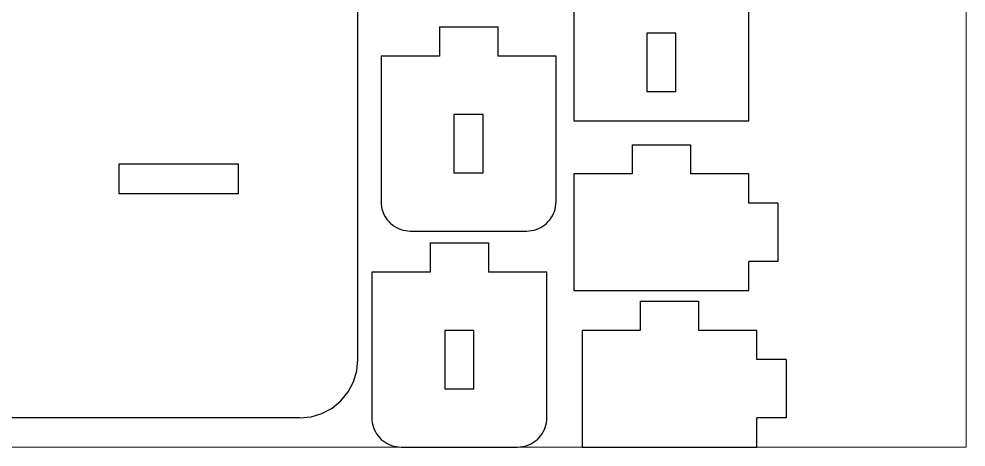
# Model space of a CAD drawing. Header units: millimetres. Extents: x -3928 to -434, y -548 to 1409.
# Drawn here: x -2890.9 to -2728.4, y 422.4 to 495.8 of the extents above; entities that cross this region are included whole.
import ezdxf

# ---------------------------------------------------------------- set-up
doc = ezdxf.new("R2010")
doc.units = ezdxf.units.MM
doc.header["$MEASUREMENT"] = 0
doc.layers.add('layer 1', color=7, linetype='Continuous')

msp = doc.modelspace()

# ---------------------------------------------------------------- linework, layer by layer
at = {"layer": 'layer 1', "color": 250, "lineweight": 9}
msp.add_lwpolyline([(-3928.424, 422.392), (-2728.424, 422.392), (-2728.424, 1322.392), (-3928.424, 1322.392), (-3928.424, 422.392)], close=True, dxfattribs=at)
at = {"layer": 'layer 1', "color": 1, "lineweight": 25}
for points in [[(-2832.7174, 437.3922), (-2832.7174, 437.3922), (-2832.7174, 827.3918), (-2832.7174, 827.3918)], [(-2795.6871, 538.3329), (-2795.6871, 538.3329), (-2795.6871, 478.3328), (-2795.6871, 478.3328)], [(-2765.6872, 478.3328), (-2765.6872, 478.3328), (-2765.6872, 538.3329), (-2765.6872, 538.3329)], [(-2818.7474, 494.4298), (-2818.7474, 494.4298), (-2808.7475, 494.4298), (-2808.7475, 494.4298)], [(-2818.7474, 494.4298), (-2818.7474, 494.4298), (-2818.7474, 489.4299), (-2818.7474, 489.4299)], [(-2808.7475, 494.4298), (-2808.7475, 494.4298), (-2808.7475, 489.4299), (-2808.7475, 489.4299)], [(-2783.1871, 493.3329), (-2783.1871, 493.3329), (-2783.1871, 483.3327), (-2783.1871, 483.3327)], [(-2778.1872, 493.3329), (-2778.1872, 493.3329), (-2783.1871, 493.3329), (-2783.1871, 493.3329)], [(-2778.1872, 483.3327), (-2778.1872, 483.3327), (-2778.1872, 493.3329), (-2778.1872, 493.3329)], [(-2828.7476, 489.4299), (-2828.7476, 489.4299), (-2828.7476, 464.4299), (-2828.7476, 464.4299)], [(-2818.7474, 489.4299), (-2818.7474, 489.4299), (-2828.7476, 489.4299), (-2828.7476, 489.4299)], [(-2798.7477, 489.4299), (-2798.7477, 489.4299), (-2808.7475, 489.4299), (-2808.7475, 489.4299)], [(-2798.7477, 464.4299), (-2798.7477, 464.4299), (-2798.7477, 489.4299), (-2798.7477, 489.4299)], [(-2783.1871, 483.3327), (-2783.1871, 483.3327), (-2778.1872, 483.3327), (-2778.1872, 483.3327)], [(-2816.2476, 479.43), (-2816.2476, 479.43), (-2816.2476, 469.4298), (-2816.2476, 469.4298)], [(-2811.2477, 479.43), (-2811.2477, 479.43), (-2816.2476, 479.43), (-2816.2476, 479.43)], [(-2811.2477, 469.4298), (-2811.2477, 469.4298), (-2811.2477, 479.43), (-2811.2477, 479.43)], [(-2795.6871, 478.3328), (-2795.6871, 478.3328), (-2765.6872, 478.3328), (-2765.6872, 478.3328)], [(-2785.6885, 474.23), (-2785.6885, 474.23), (-2785.6885, 469.23), (-2785.6885, 469.23)], [(-2785.6885, 474.23), (-2785.6885, 474.23), (-2775.6883, 474.23), (-2775.6883, 474.23)], [(-2775.6883, 474.23), (-2775.6883, 474.23), (-2775.6883, 469.23), (-2775.6883, 469.23)], [(-2873.7176, 470.8919), (-2873.7176, 470.8919), (-2873.7176, 465.892), (-2873.7176, 465.892)], [(-2853.2173, 470.8919), (-2853.2173, 470.8919), (-2873.7176, 470.8919), (-2873.7176, 470.8919)], [(-2853.2173, 465.892), (-2853.2173, 465.892), (-2853.2173, 470.8919), (-2853.2173, 470.8919)], [(-2816.2476, 469.4298), (-2816.2476, 469.4298), (-2811.2477, 469.4298), (-2811.2477, 469.4298)], [(-2795.6883, 469.23), (-2795.6883, 469.23), (-2795.6883, 449.23), (-2795.6883, 449.23)], [(-2785.6885, 469.23), (-2785.6885, 469.23), (-2795.6883, 469.23), (-2795.6883, 469.23)], [(-2765.6884, 469.23), (-2765.6884, 469.23), (-2775.6883, 469.23), (-2775.6883, 469.23)], [(-2765.6884, 464.2301), (-2765.6884, 464.2301), (-2765.6884, 469.23), (-2765.6884, 469.23)], [(-2873.7176, 465.892), (-2873.7176, 465.892), (-2853.2173, 465.892), (-2853.2173, 465.892)], [(-2760.6882, 464.2301), (-2760.6882, 464.2301), (-2765.6884, 464.2301), (-2765.6884, 464.2301)], [(-2760.6882, 464.2301), (-2760.6882, 464.2301), (-2760.6882, 454.2299), (-2760.6882, 454.2299)], [(-2823.7476, 459.43), (-2823.7476, 459.43), (-2803.7476, 459.43), (-2803.7476, 459.43)], [(-2820.3286, 457.3918), (-2820.3286, 457.3918), (-2810.3284, 457.3918), (-2810.3284, 457.3918)], [(-2820.3286, 457.3918), (-2820.3286, 457.3918), (-2820.3286, 452.3918), (-2820.3286, 452.3918)], [(-2810.3284, 457.3918), (-2810.3284, 457.3918), (-2810.3284, 452.3918), (-2810.3284, 452.3918)], [(-2760.6882, 454.2299), (-2760.6882, 454.2299), (-2765.6884, 454.2299), (-2765.6884, 454.2299)], [(-2765.6884, 449.23), (-2765.6884, 449.23), (-2765.6884, 454.2299), (-2765.6884, 454.2299)], [(-2830.3284, 452.3918), (-2830.3284, 452.3918), (-2830.3284, 427.3919), (-2830.3284, 427.3919)], [(-2820.3286, 452.3918), (-2820.3286, 452.3918), (-2830.3284, 452.3918), (-2830.3284, 452.3918)], [(-2800.3285, 452.3918), (-2800.3285, 452.3918), (-2810.3284, 452.3918), (-2810.3284, 452.3918)], [(-2800.3285, 427.3919), (-2800.3285, 427.3919), (-2800.3285, 452.3918), (-2800.3285, 452.3918)], [(-2795.6883, 449.23), (-2795.6883, 449.23), (-2765.6884, 449.23), (-2765.6884, 449.23)], [(-2784.2905, 447.392), (-2784.2905, 447.392), (-2784.2905, 442.392), (-2784.2905, 442.392)], [(-2784.2905, 447.392), (-2784.2905, 447.392), (-2774.2903, 447.392), (-2774.2903, 447.392)], [(-2774.2903, 447.392), (-2774.2903, 447.392), (-2774.2903, 442.392), (-2774.2903, 442.392)], [(-2817.8284, 442.392), (-2817.8284, 442.392), (-2817.8284, 432.3918), (-2817.8284, 432.3918)], [(-2812.8285, 442.392), (-2812.8285, 442.392), (-2817.8284, 442.392), (-2817.8284, 442.392)], [(-2812.8285, 432.3918), (-2812.8285, 432.3918), (-2812.8285, 442.392), (-2812.8285, 442.392)], [(-2794.2903, 442.392), (-2794.2903, 442.392), (-2794.2903, 422.392), (-2794.2903, 422.392)], [(-2784.2905, 442.392), (-2784.2905, 442.392), (-2794.2903, 442.392), (-2794.2903, 442.392)], [(-2764.2905, 442.392), (-2764.2905, 442.392), (-2774.2903, 442.392), (-2774.2903, 442.392)], [(-2764.2905, 437.3921), (-2764.2905, 437.3921), (-2764.2905, 442.392), (-2764.2905, 442.392)], [(-2759.2902, 437.3921), (-2759.2902, 437.3921), (-2764.2905, 437.3921), (-2764.2905, 437.3921)], [(-2759.2902, 437.3921), (-2759.2902, 437.3921), (-2759.2902, 427.3919), (-2759.2902, 427.3919)], [(-2817.8284, 432.3918), (-2817.8284, 432.3918), (-2812.8285, 432.3918), (-2812.8285, 432.3918)], [(-2842.7176, 427.392), (-2842.7176, 427.392), (-2925.2175, 427.392), (-2925.2175, 427.392)], [(-2759.2902, 427.3919), (-2759.2902, 427.3919), (-2764.2905, 427.3919), (-2764.2905, 427.3919)], [(-2764.2905, 422.392), (-2764.2905, 422.392), (-2764.2905, 427.3919), (-2764.2905, 427.3919)], [(-2825.3285, 422.392), (-2825.3285, 422.392), (-2805.3284, 422.392), (-2805.3284, 422.392)], [(-2794.2903, 422.392), (-2794.2903, 422.392), (-2764.2905, 422.392), (-2764.2905, 422.392)]]:
    msp.add_open_spline(points, degree=3, dxfattribs=at)
for points, knots in [([(-2828.7476, 464.4299), (-2828.7476, 464.4299), (-2828.7306, 464.0172), (-2828.7306, 464.0172), (-2828.7306, 464.0172), (-2828.7306, 464.0172), (-2828.6795, 463.6069), (-2828.6795, 463.6069), (-2828.6795, 463.6069), (-2828.6795, 463.6069), (-2828.5944, 463.2026), (-2828.5944, 463.2026), (-2828.5944, 463.2026), (-2828.5944, 463.2026), (-2828.4766, 462.8064), (-2828.4766, 462.8064), (-2828.4766, 462.8064), (-2828.4766, 462.8064), (-2828.3263, 462.4215), (-2828.3263, 462.4215), (-2828.3263, 462.4215), (-2828.3263, 462.4215), (-2828.145, 462.0501), (-2828.145, 462.0501), (-2828.145, 462.0501), (-2828.145, 462.0501), (-2827.9333, 461.6952), (-2827.9333, 461.6952), (-2827.9333, 461.6952), (-2827.9333, 461.6952), (-2827.6931, 461.359), (-2827.6931, 461.359), (-2827.6931, 461.359), (-2827.6931, 461.359), (-2827.426, 461.0436), (-2827.426, 461.0436), (-2827.426, 461.0436), (-2827.426, 461.0436), (-2827.1339, 460.7511), (-2827.1339, 460.7511), (-2827.1339, 460.7511), (-2827.1339, 460.7511), (-2826.8186, 460.4841), (-2826.8186, 460.4841), (-2826.8186, 460.4841), (-2826.8186, 460.4841), (-2826.4824, 460.2442), (-2826.4824, 460.2442), (-2826.4824, 460.2442), (-2826.4824, 460.2442), (-2826.1271, 460.0325), (-2826.1271, 460.0325), (-2826.1271, 460.0325), (-2826.1271, 460.0325), (-2825.756, 459.8512), (-2825.756, 459.8512), (-2825.756, 459.8512), (-2825.756, 459.8512), (-2825.3711, 459.7009), (-2825.3711, 459.7009), (-2825.3711, 459.7009), (-2825.3711, 459.7009), (-2824.9749, 459.5827), (-2824.9749, 459.5827), (-2824.9749, 459.5827), (-2824.9749, 459.5827), (-2824.5707, 459.4981), (-2824.5707, 459.4981), (-2824.5707, 459.4981), (-2824.5707, 459.4981), (-2824.1604, 459.4469), (-2824.1604, 459.4469), (-2824.1604, 459.4469), (-2824.1604, 459.4469), (-2823.7476, 459.43), (-2823.7476, 459.43)], [0, 0, 0, 0, 0.05, 0.05, 0.05, 0.05, 0.1, 0.1, 0.1, 0.1, 0.15, 0.15, 0.15, 0.15, 0.2, 0.2, 0.2, 0.2, 0.25, 0.25, 0.25, 0.25, 0.3, 0.3, 0.3, 0.3, 0.35, 0.35, 0.35, 0.35, 0.4, 0.4, 0.4, 0.4, 0.45, 0.45, 0.45, 0.45, 0.5, 0.5, 0.5, 0.5, 0.55, 0.55, 0.55, 0.55, 0.6, 0.6, 0.6, 0.6, 0.65, 0.65, 0.65, 0.65, 0.7, 0.7, 0.7, 0.7, 0.75, 0.75, 0.75, 0.75, 0.8, 0.8, 0.8, 0.8, 0.85, 0.85, 0.85, 0.85, 0.9, 0.9, 0.9, 0.9, 1, 1, 1, 1]), ([(-2803.7476, 459.43), (-2803.7476, 459.43), (-2803.3345, 459.4469), (-2803.3345, 459.4469), (-2803.3345, 459.4469), (-2803.3345, 459.4469), (-2802.9246, 459.4981), (-2802.9246, 459.4981), (-2802.9246, 459.4981), (-2802.9246, 459.4981), (-2802.5203, 459.5827), (-2802.5203, 459.5827), (-2802.5203, 459.5827), (-2802.5203, 459.5827), (-2802.1241, 459.7009), (-2802.1241, 459.7009), (-2802.1241, 459.7009), (-2802.1241, 459.7009), (-2801.7389, 459.8512), (-2801.7389, 459.8512), (-2801.7389, 459.8512), (-2801.7389, 459.8512), (-2801.3678, 460.0325), (-2801.3678, 460.0325), (-2801.3678, 460.0325), (-2801.3678, 460.0325), (-2801.0129, 460.2442), (-2801.0129, 460.2442), (-2801.0129, 460.2442), (-2801.0129, 460.2442), (-2800.6763, 460.4841), (-2800.6763, 460.4841), (-2800.6763, 460.4841), (-2800.6763, 460.4841), (-2800.3613, 460.7511), (-2800.3613, 460.7511), (-2800.3613, 460.7511), (-2800.3613, 460.7511), (-2800.0688, 461.0436), (-2800.0688, 461.0436), (-2800.0688, 461.0436), (-2800.0688, 461.0436), (-2799.8018, 461.359), (-2799.8018, 461.359), (-2799.8018, 461.359), (-2799.8018, 461.359), (-2799.5619, 461.6952), (-2799.5619, 461.6952), (-2799.5619, 461.6952), (-2799.5619, 461.6952), (-2799.3502, 462.0501), (-2799.3502, 462.0501), (-2799.3502, 462.0501), (-2799.3502, 462.0501), (-2799.1685, 462.4215), (-2799.1685, 462.4215), (-2799.1685, 462.4215), (-2799.1685, 462.4215), (-2799.0186, 462.8064), (-2799.0186, 462.8064), (-2799.0186, 462.8064), (-2799.0186, 462.8064), (-2798.9004, 463.2026), (-2798.9004, 463.2026), (-2798.9004, 463.2026), (-2798.9004, 463.2026), (-2798.8158, 463.6069), (-2798.8158, 463.6069), (-2798.8158, 463.6069), (-2798.8158, 463.6069), (-2798.7646, 464.0172), (-2798.7646, 464.0172), (-2798.7646, 464.0172), (-2798.7646, 464.0172), (-2798.7477, 464.4299), (-2798.7477, 464.4299)], [0, 0, 0, 0, 0.05, 0.05, 0.05, 0.05, 0.1, 0.1, 0.1, 0.1, 0.15, 0.15, 0.15, 0.15, 0.2, 0.2, 0.2, 0.2, 0.25, 0.25, 0.25, 0.25, 0.3, 0.3, 0.3, 0.3, 0.35, 0.35, 0.35, 0.35, 0.4, 0.4, 0.4, 0.4, 0.45, 0.45, 0.45, 0.45, 0.5, 0.5, 0.5, 0.5, 0.55, 0.55, 0.55, 0.55, 0.6, 0.6, 0.6, 0.6, 0.65, 0.65, 0.65, 0.65, 0.7, 0.7, 0.7, 0.7, 0.75, 0.75, 0.75, 0.75, 0.8, 0.8, 0.8, 0.8, 0.85, 0.85, 0.85, 0.85, 0.9, 0.9, 0.9, 0.9, 1, 1, 1, 1]), ([(-2842.7176, 427.392), (-2842.7176, 427.392), (-2840.7667, 427.5842), (-2840.7667, 427.5842), (-2840.7667, 427.5842), (-2840.7667, 427.5842), (-2838.8907, 428.1533), (-2838.8907, 428.1533), (-2838.8907, 428.1533), (-2838.8907, 428.1533), (-2837.1617, 429.0772), (-2837.1617, 429.0772), (-2837.1617, 429.0772), (-2837.1617, 429.0772), (-2835.6465, 430.3211), (-2835.6465, 430.3211), (-2835.6465, 430.3211), (-2835.6465, 430.3211), (-2834.4026, 431.8363), (-2834.4026, 431.8363), (-2834.4026, 431.8363), (-2834.4026, 431.8363), (-2833.4787, 433.5652), (-2833.4787, 433.5652), (-2833.4787, 433.5652), (-2833.4787, 433.5652), (-2832.9097, 435.4409), (-2832.9097, 435.4409), (-2832.9097, 435.4409), (-2832.9097, 435.4409), (-2832.7174, 437.3922), (-2832.7174, 437.3922)], [0, 0, 0, 0, 0.11111111, 0.11111111, 0.11111111, 0.11111111, 0.22222222, 0.22222222, 0.22222222, 0.22222222, 0.33333333, 0.33333333, 0.33333333, 0.33333333, 0.44444444, 0.44444444, 0.44444444, 0.44444444, 0.55555556, 0.55555556, 0.55555556, 0.55555556, 0.66666667, 0.66666667, 0.66666667, 0.66666667, 0.77777778, 0.77777778, 0.77777778, 0.77777778, 1, 1, 1, 1]), ([(-2830.3284, 427.3919), (-2830.3284, 427.3919), (-2830.3115, 426.9791), (-2830.3115, 426.9791), (-2830.3115, 426.9791), (-2830.3115, 426.9791), (-2830.2603, 426.5689), (-2830.2603, 426.5689), (-2830.2603, 426.5689), (-2830.2603, 426.5689), (-2830.1753, 426.1646), (-2830.1753, 426.1646), (-2830.1753, 426.1646), (-2830.1753, 426.1646), (-2830.0575, 425.7684), (-2830.0575, 425.7684), (-2830.0575, 425.7684), (-2830.0575, 425.7684), (-2829.9072, 425.3835), (-2829.9072, 425.3835), (-2829.9072, 425.3835), (-2829.9072, 425.3835), (-2829.7259, 425.0121), (-2829.7259, 425.0121), (-2829.7259, 425.0121), (-2829.7259, 425.0121), (-2829.5142, 424.6572), (-2829.5142, 424.6572), (-2829.5142, 424.6572), (-2829.5142, 424.6572), (-2829.2739, 424.321), (-2829.2739, 424.321), (-2829.2739, 424.321), (-2829.2739, 424.321), (-2829.0069, 424.0056), (-2829.0069, 424.0056), (-2829.0069, 424.0056), (-2829.0069, 424.0056), (-2828.7148, 423.7131), (-2828.7148, 423.7131), (-2828.7148, 423.7131), (-2828.7148, 423.7131), (-2828.3994, 423.4461), (-2828.3994, 423.4461), (-2828.3994, 423.4461), (-2828.3994, 423.4461), (-2828.0632, 423.2062), (-2828.0632, 423.2062), (-2828.0632, 423.2062), (-2828.0632, 423.2062), (-2827.7083, 422.9945), (-2827.7083, 422.9945), (-2827.7083, 422.9945), (-2827.7083, 422.9945), (-2827.3368, 422.8132), (-2827.3368, 422.8132), (-2827.3368, 422.8132), (-2827.3368, 422.8132), (-2826.952, 422.6629), (-2826.952, 422.6629), (-2826.952, 422.6629), (-2826.952, 422.6629), (-2826.5558, 422.5447), (-2826.5558, 422.5447), (-2826.5558, 422.5447), (-2826.5558, 422.5447), (-2826.1515, 422.4601), (-2826.1515, 422.4601), (-2826.1515, 422.4601), (-2826.1515, 422.4601), (-2825.7412, 422.4089), (-2825.7412, 422.4089), (-2825.7412, 422.4089), (-2825.7412, 422.4089), (-2825.3285, 422.392), (-2825.3285, 422.392)], [0, 0, 0, 0, 0.05, 0.05, 0.05, 0.05, 0.1, 0.1, 0.1, 0.1, 0.15, 0.15, 0.15, 0.15, 0.2, 0.2, 0.2, 0.2, 0.25, 0.25, 0.25, 0.25, 0.3, 0.3, 0.3, 0.3, 0.35, 0.35, 0.35, 0.35, 0.4, 0.4, 0.4, 0.4, 0.45, 0.45, 0.45, 0.45, 0.5, 0.5, 0.5, 0.5, 0.55, 0.55, 0.55, 0.55, 0.6, 0.6, 0.6, 0.6, 0.65, 0.65, 0.65, 0.65, 0.7, 0.7, 0.7, 0.7, 0.75, 0.75, 0.75, 0.75, 0.8, 0.8, 0.8, 0.8, 0.85, 0.85, 0.85, 0.85, 0.9, 0.9, 0.9, 0.9, 1, 1, 1, 1]), ([(-2805.3284, 422.392), (-2805.3284, 422.392), (-2804.9157, 422.4089), (-2804.9157, 422.4089), (-2804.9157, 422.4089), (-2804.9157, 422.4089), (-2804.5054, 422.4601), (-2804.5054, 422.4601), (-2804.5054, 422.4601), (-2804.5054, 422.4601), (-2804.1011, 422.5447), (-2804.1011, 422.5447), (-2804.1011, 422.5447), (-2804.1011, 422.5447), (-2803.705, 422.6629), (-2803.705, 422.6629), (-2803.705, 422.6629), (-2803.705, 422.6629), (-2803.3201, 422.8132), (-2803.3201, 422.8132), (-2803.3201, 422.8132), (-2803.3201, 422.8132), (-2802.9486, 422.9945), (-2802.9486, 422.9945), (-2802.9486, 422.9945), (-2802.9486, 422.9945), (-2802.5937, 423.2062), (-2802.5937, 423.2062), (-2802.5937, 423.2062), (-2802.5937, 423.2062), (-2802.2572, 423.4461), (-2802.2572, 423.4461), (-2802.2572, 423.4461), (-2802.2572, 423.4461), (-2801.9421, 423.7131), (-2801.9421, 423.7131), (-2801.9421, 423.7131), (-2801.9421, 423.7131), (-2801.6497, 424.0056), (-2801.6497, 424.0056), (-2801.6497, 424.0056), (-2801.6497, 424.0056), (-2801.3826, 424.321), (-2801.3826, 424.321), (-2801.3826, 424.321), (-2801.3826, 424.321), (-2801.1424, 424.6572), (-2801.1424, 424.6572), (-2801.1424, 424.6572), (-2801.1424, 424.6572), (-2800.9311, 425.0121), (-2800.9311, 425.0121), (-2800.9311, 425.0121), (-2800.9311, 425.0121), (-2800.7494, 425.3835), (-2800.7494, 425.3835), (-2800.7494, 425.3835), (-2800.7494, 425.3835), (-2800.5995, 425.7684), (-2800.5995, 425.7684), (-2800.5995, 425.7684), (-2800.5995, 425.7684), (-2800.4813, 426.1646), (-2800.4813, 426.1646), (-2800.4813, 426.1646), (-2800.4813, 426.1646), (-2800.3966, 426.5689), (-2800.3966, 426.5689), (-2800.3966, 426.5689), (-2800.3966, 426.5689), (-2800.3455, 426.9791), (-2800.3455, 426.9791), (-2800.3455, 426.9791), (-2800.3455, 426.9791), (-2800.3285, 427.3919), (-2800.3285, 427.3919)], [0, 0, 0, 0, 0.05, 0.05, 0.05, 0.05, 0.1, 0.1, 0.1, 0.1, 0.15, 0.15, 0.15, 0.15, 0.2, 0.2, 0.2, 0.2, 0.25, 0.25, 0.25, 0.25, 0.3, 0.3, 0.3, 0.3, 0.35, 0.35, 0.35, 0.35, 0.4, 0.4, 0.4, 0.4, 0.45, 0.45, 0.45, 0.45, 0.5, 0.5, 0.5, 0.5, 0.55, 0.55, 0.55, 0.55, 0.6, 0.6, 0.6, 0.6, 0.65, 0.65, 0.65, 0.65, 0.7, 0.7, 0.7, 0.7, 0.75, 0.75, 0.75, 0.75, 0.8, 0.8, 0.8, 0.8, 0.85, 0.85, 0.85, 0.85, 0.9, 0.9, 0.9, 0.9, 1, 1, 1, 1])]:
    msp.add_open_spline(points, degree=3, knots=knots, dxfattribs=at)

doc.saveas('drawing.dxf')
